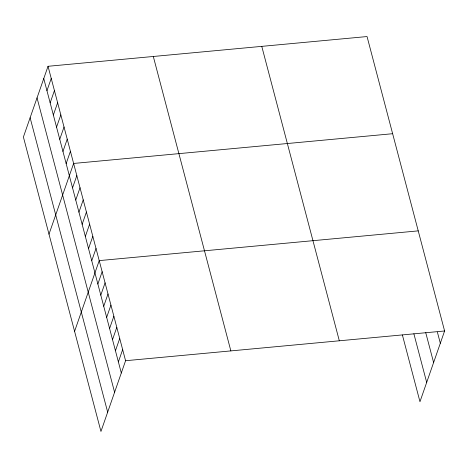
<?xml version="1.0" encoding="UTF-8"?>
<svg xmlns="http://www.w3.org/2000/svg" width="468" height="468" viewBox="0 0 468 468"><rect width="100%" height="100%" fill="white"/><g stroke="black" fill="none" stroke-linecap="round" stroke-linejoin="round"><path stroke-width="0.7" d="M48.034 66.292L23.4 137.025L100.953 431.449L125.582 360.717L48.034 66.292L367.047 36.551L444.6 330.975L419.966 401.708L402.392 334.971M46.952 90.716L51.228 78.437M50.152 102.861L54.428 90.581M53.352 115.005L57.628 102.726M56.552 127.15L60.828 114.871M59.752 139.294L64.028 127.015M62.952 151.439L67.228 139.16M66.152 163.584L70.422 151.304M48.994 234.181L73.622 163.449L392.64 133.713M72.546 187.873L76.822 175.599M75.746 200.017L80.022 187.744M78.946 212.168L83.222 199.889M82.146 224.312L86.422 212.033M85.346 236.457L89.616 224.178M88.54 248.602L92.816 236.322M91.74 260.746L96.016 248.467M74.582 331.344L99.216 260.612L418.234 230.87M97.871 284.012L102.147 271.732M100.801 295.132L105.078 282.859M103.732 306.259L108.003 293.98M106.657 317.38L110.934 305.101M109.588 328.501L113.864 316.222M112.519 339.628L116.795 327.348M115.45 350.748L119.726 338.469M118.381 361.869L122.657 349.59M125.582 360.717L444.6 330.975M437.393 332.134L440.324 343.255M425.734 332.654L433.608 362.542M413.87 333.754L426.687 382.42M261.77 46.367L339.323 340.792M153.305 56.476L230.859 350.901M43.758 78.571L121.306 372.996M37.036 97.859L114.59 392.283M30.116 117.737L107.669 412.156"/></g></svg>
